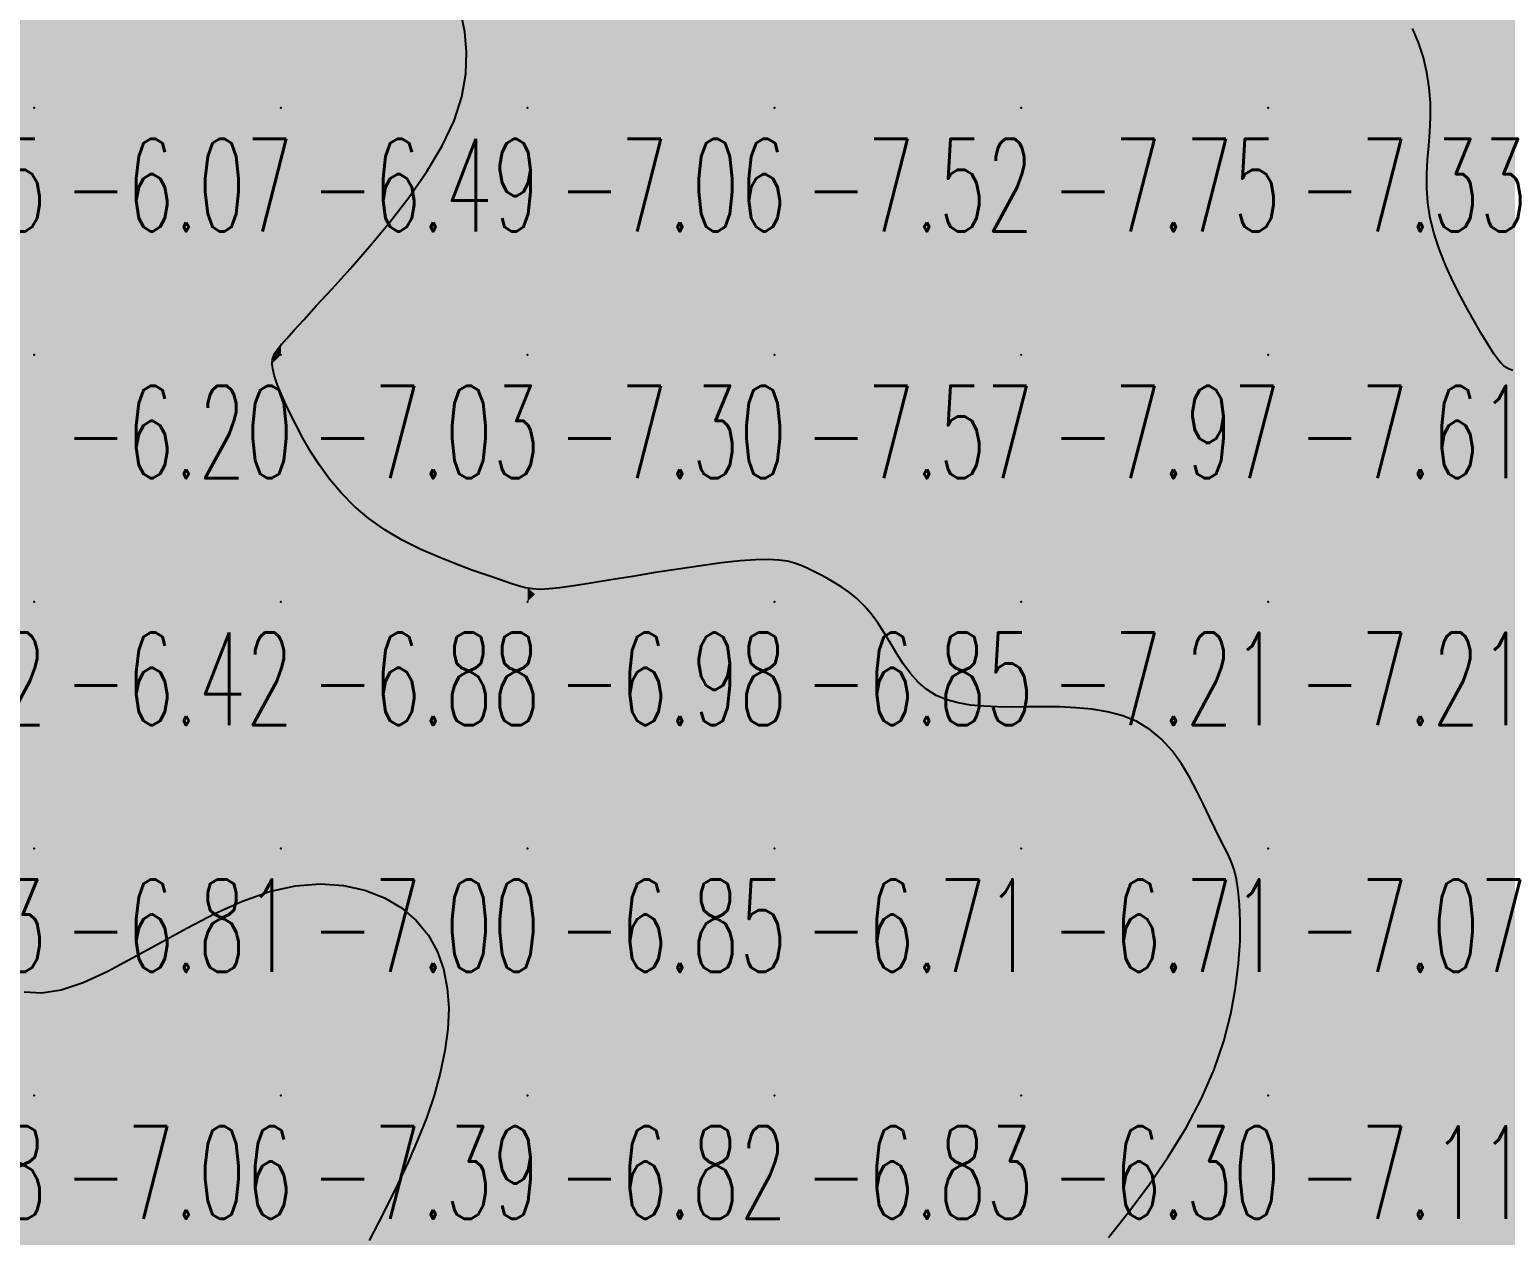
# Model space of a CAD drawing. Header units: millimetres. Extents: x 88261 to 90953, y 390274 to 392322.
# Drawn here: x 90010.1 to 90070.1, y 391011.6 to 391060.4 of the extents above; entities that cross this region are included whole.
import ezdxf
from ezdxf.enums import TextEntityAlignment as Align

# ---------------------------------------------------------------- set-up
doc = ezdxf.new("R2010")
doc.units = ezdxf.units.MM
doc.header["$LTSCALE"] = 25
for name, color, linetype in [('CN_03_00', 7, 'Continuous'), ('COTEAlt', 7, 'Continuous'), ('TN_COLORIAGE', 7, 'Continuous')]:
    doc.layers.add(name, color=color, linetype=linetype)
doc.styles.add('Simplex 1.0', font='Simplex.shx', dxfattribs={"width": 0.99, "height": 2.5})
doc.styles.get("Standard").update_dxf_attribs({"font": 'times.ttf'})

# ---------------------------------------------------------------- blocks, each defined once
blk = doc.blocks.new('COTE')
at = {"color": 0}
blk.add_point((0, 0), dxfattribs=at)
at = {"layer": 'COTEAlt'}
blk.add_attdef('ALT', text='', height=3.75, dxfattribs=at).set_placement((1.25, -1.25), align=Align.TOP_LEFT)

msp = doc.modelspace()

# ---------------------------------------------------------------- linework, layer by layer
at = {"layer": 'CN_03_00', "flags": 128}
for points, elevation in [([(90053.78, 391011.477), (90054.598, 391012.506), (90055.417, 391013.604), (90056.205, 391014.752), (90056.929, 391015.929), (90057.556, 391017.115), (90058.062, 391018.29), (90058.452, 391019.439), (90058.739, 391020.547), (90058.937, 391021.6), (90059.058, 391022.583), (90059.116, 391023.482), (90059.125, 391024.282), (90059.098, 391024.969), (90059.045, 391025.534), (90058.97, 391025.997), (90058.874, 391026.383), (90058.756, 391026.718), (90058.618, 391027.027), (90058.46, 391027.336), (90058.283, 391027.671), (90058.087, 391028.057), (90057.872, 391028.512), (90057.634, 391029.022), (90057.369, 391029.567), (90057.071, 391030.125), (90056.736, 391030.675), (90056.36, 391031.196), (90055.936, 391031.667), (90055.462, 391032.067), (90054.933, 391032.38), (90054.359, 391032.613), (90053.749, 391032.777), (90053.112, 391032.884), (90052.459, 391032.945), (90051.8, 391032.973), (90051.146, 391032.979), (90050.505, 391032.975), (90049.887, 391032.972), (90049.295, 391032.978), (90048.732, 391033.002), (90048.199, 391033.052), (90047.699, 391033.137), (90047.234, 391033.263), (90046.806, 391033.44), (90046.418, 391033.676), (90046.07, 391033.974), (90045.756, 391034.325), (90045.469, 391034.715), (90045.201, 391035.129), (90044.945, 391035.554), (90044.693, 391035.975), (90044.437, 391036.378), (90044.17, 391036.749), (90043.887, 391037.077), (90043.591, 391037.364), (90043.287, 391037.614), (90042.98, 391037.832), (90042.674, 391038.022), (90042.376, 391038.189), (90042.091, 391038.338), (90041.823, 391038.473), (90041.574, 391038.597), (90041.328, 391038.708), (90041.067, 391038.803), (90040.771, 391038.877), (90040.42, 391038.926), (90039.997, 391038.948), (90039.481, 391038.938), (90038.854, 391038.892), (90038.105, 391038.81), (90037.26, 391038.697), (90036.353, 391038.562), (90035.42, 391038.415), (90034.495, 391038.264), (90033.613, 391038.118), (90032.808, 391037.987), (90032.115, 391037.878), (90031.558, 391037.799), (90031.116, 391037.753), (90030.758, 391037.738), (90030.451, 391037.754), (90030.165, 391037.803), (90029.866, 391037.883), (90029.524, 391037.994), (90029.106, 391038.138), (90028.59, 391038.313), (90027.989, 391038.522), (90027.324, 391038.766), (90026.617, 391039.049), (90025.891, 391039.372), (90025.167, 391039.737), (90024.466, 391040.146), (90023.811, 391040.603), (90023.219, 391041.105), (90022.691, 391041.642), (90022.223, 391042.2), (90021.811, 391042.764), (90021.452, 391043.321), (90021.141, 391043.857), (90020.877, 391044.357), (90020.653, 391044.808), (90020.468, 391045.199), (90020.317, 391045.532), (90020.197, 391045.814), (90020.103, 391046.051), (90020.032, 391046.249), (90019.981, 391046.414), (90019.945, 391046.552), (90019.922, 391046.67), (90019.907, 391046.773), (90019.899, 391046.863), (90019.899, 391046.943), (90019.905, 391047.014), (90019.916, 391047.078), (90019.933, 391047.137), (90019.953, 391047.193), (90019.978, 391047.248), (90020.008, 391047.307), (90020.057, 391047.384), (90020.143, 391047.497), (90020.281, 391047.664), (90020.487, 391047.901), (90020.779, 391048.228), (90021.173, 391048.661), (90021.685, 391049.218), (90022.322, 391049.91), (90023.055, 391050.72), (90023.844, 391051.624), (90024.65, 391052.598), (90025.435, 391053.618), (90026.158, 391054.662), (90026.782, 391055.704), (90027.266, 391056.722), (90027.582, 391057.695), (90027.744, 391058.62), (90027.775, 391059.497), (90027.698, 391060.328), (90027.538, 391061.112)], -7), ([(90070.165, 391046.599), (90070.024, 391046.658), (90069.924, 391046.71), (90069.852, 391046.758), (90069.793, 391046.805), (90069.737, 391046.856), (90069.675, 391046.919), (90069.602, 391047.005), (90069.513, 391047.124), (90069.401, 391047.286), (90069.262, 391047.501), (90069.089, 391047.779), (90068.877, 391048.131), (90068.624, 391048.562), (90068.341, 391049.063), (90068.041, 391049.621), (90067.741, 391050.221), (90067.453, 391050.851), (90067.194, 391051.496), (90066.976, 391052.143), (90066.815, 391052.778), (90066.72, 391053.391), (90066.681, 391053.985), (90066.685, 391054.565), (90066.716, 391055.135), (90066.76, 391055.703), (90066.803, 391056.274), (90066.829, 391056.852), (90066.825, 391057.445), (90066.778, 391058.053), (90066.685, 391058.67), (90066.542, 391059.285), (90066.35, 391059.887), (90066.105, 391060.464)], -8), ([(90009.854, 391021.431), (90010.559, 391021.394), (90011.348, 391021.518), (90012.235, 391021.817), (90013.206, 391022.261), (90014.243, 391022.806), (90015.329, 391023.406), (90016.445, 391024.019), (90017.573, 391024.601), (90018.694, 391025.107), (90019.791, 391025.493), (90020.846, 391025.724), (90021.848, 391025.803), (90022.789, 391025.742), (90023.657, 391025.553), (90024.444, 391025.246), (90025.14, 391024.834), (90025.735, 391024.328), (90026.22, 391023.74), (90026.588, 391023.081), (90026.843, 391022.361), (90026.994, 391021.588), (90027.049, 391020.77), (90027.014, 391019.917), (90026.899, 391019.037), (90026.71, 391018.138), (90026.455, 391017.23), (90026.144, 391016.321), (90025.788, 391015.421), (90025.402, 391014.538), (90025, 391013.681), (90024.595, 391012.86), (90024.201, 391012.084), (90023.832, 391011.361)], -7)]:
    msp.add_lwpolyline(points, dxfattribs=dict(at, elevation=elevation))
at = {"layer": 'TN_COLORIAGE', "color": 151}
for points in [[(90000.249, 391067.239, -6.174), (90000.249, 391057.239, -6.174), (90010.249, 391067.239, -6.174)], [(90000.249, 391057.239, -6.174), (90010.249, 391057.239, -6.174), (90010.249, 391067.239, -6.174)], [(90010.249, 391067.239, -6.755), (90010.249, 391057.239, -6.755), (90020.249, 391067.239, -6.755)], [(90010.249, 391057.239, -6.755), (90020.249, 391057.239, -6.755), (90020.249, 391067.239, -6.755)], [(90024.887, 391067.239, -6.49), (90026.673, 391063.664, -6.49), (90020.249, 391067.239, -6.49), (90020.249, 391057.239, -6.49)], [(90029.168, 391057.239, -6.49), (90026.673, 391063.664, -6.49), (90020.249, 391057.239, -6.49)], [(90000.249, 391057.239, -6.068), (90000.249, 391047.239, -6.068), (90010.249, 391057.239, -6.068)], [(90000.249, 391047.239, -6.068), (90010.249, 391047.239, -6.068), (90010.249, 391057.239, -6.068)], [(90010.249, 391057.239, -6.49), (90010.249, 391047.239, -6.49), (90020.249, 391057.239, -6.49)], [(90020.249, 391047.708, -6.198), (90019.946, 391047.239, -6.198), (90020.249, 391057.239, -6.198), (90010.249, 391047.239, -6.198)], [(90020.249, 391047.708, -6.49), (90029.168, 391057.239, -6.49), (90020.249, 391057.239, -6.49)], [(90000.249, 391047.239, -6.198), (90000.249, 391037.239, -6.198), (90010.249, 391047.239, -6.198)], [(90000.249, 391037.239, -6.198), (90010.249, 391037.239, -6.198), (90010.249, 391047.239, -6.198)], [(90019.834, 391046.824, -6.198), (90019.946, 391047.239, -6.198), (90010.249, 391037.239, -6.198), (90010.249, 391047.239, -6.198)], [(90020.249, 391045.485, -6.422), (90019.834, 391046.824, -6.422), (90020.249, 391037.239, -6.422), (90010.249, 391037.239, -6.422)], [(90020.249, 391045.485, -6.882), (90023.092, 391040.082, -6.882), (90020.249, 391037.239, -6.882)], [(90030.249, 391037.801, -6.882), (90023.092, 391040.082, -6.882), (90030.249, 391037.239, -6.882), (90020.249, 391037.239, -6.882)], [(90030.548, 391037.539, -6.85), (90040.249, 391039.311, -6.85), (90030.249, 391037.239, -6.85), (90040.249, 391037.239, -6.85)], [(90040.249, 391039.311, -6.85), (90041.581, 391038.571, -6.85), (90040.249, 391037.239, -6.85)], [(90044.367, 391037.239, -6.85), (90041.581, 391038.571, -6.85), (90040.249, 391037.239, -6.85)], [(90030.249, 391037.801, -6.982), (90030.548, 391037.539, -6.982), (90030.249, 391037.239, -6.982)], [(90000.249, 391037.239, -6.422), (90000.249, 391027.239, -6.422), (90010.249, 391037.239, -6.422)], [(90000.249, 391027.239, -6.422), (90010.249, 391027.239, -6.422), (90010.249, 391037.239, -6.422)], [(90010.249, 391037.239, -6.882), (90010.249, 391027.239, -6.882), (90020.249, 391037.239, -6.882)], [(90020.249, 391027.252, -6.806), (90020.241, 391027.239, -6.806), (90020.249, 391037.239, -6.806), (90010.249, 391027.239, -6.806)], [(90020.331, 391027.322, -6.882), (90020.249, 391027.252, -6.882), (90030.249, 391037.239, -6.882), (90020.249, 391037.239, -6.882)], [(90020.331, 391027.322, -6.851), (90020.259, 391027.239, -6.851), (90030.249, 391037.239, -6.851), (90030.249, 391027.239, -6.851)], [(90030.249, 391037.239, -6.85), (90030.249, 391027.239, -6.85), (90040.249, 391037.239, -6.85)], [(90030.249, 391027.239, -6.85), (90040.249, 391027.239, -6.85), (90040.249, 391037.239, -6.85)], [(90044.367, 391037.239, -6.714), (90045.973, 391032.964, -6.714), (90040.249, 391037.239, -6.714), (90040.249, 391027.239, -6.714)], [(90050.249, 391032.959, -6.714), (90045.973, 391032.964, -6.714), (90050.249, 391027.239, -6.714), (90040.249, 391027.239, -6.714)], [(90056.061, 391033.051, -6.715), (90050.249, 391032.959, -6.715), (90050.249, 391027.239, -6.715)], [(90058.279, 391027.239, -6.715), (90056.061, 391033.051, -6.715), (90050.249, 391027.239, -6.715)], [(90000.249, 391025.625, -6.806), (90006.846, 391023.837, -6.806), (90000.249, 391027.239, -6.806), (90010.249, 391027.239, -6.806)], [(90010.249, 391019.507, -6.806), (90006.846, 391023.837, -6.806), (90010.249, 391027.239, -6.806)], [(90020.241, 391027.239, -6.806), (90010.249, 391019.507, -6.806), (90010.249, 391027.239, -6.806)], [(90020.259, 391027.239, -6.851), (90027.5, 391024.49, -6.851), (90030.249, 391027.239, -6.851)], [(90027.5, 391024.49, -6.817), (90027.072, 391017.239, -6.817), (90030.249, 391027.239, -6.817), (90030.249, 391017.239, -6.817)], [(90030.249, 391027.239, -6.714), (90030.249, 391017.239, -6.714), (90040.249, 391027.239, -6.714)], [(90030.249, 391017.239, -6.714), (90040.249, 391017.239, -6.714), (90040.249, 391027.239, -6.714)], [(90040.249, 391027.239, -6.715), (90040.249, 391017.239, -6.715), (90050.249, 391027.239, -6.715)], [(90040.249, 391017.239, -6.715), (90050.249, 391017.239, -6.715), (90050.249, 391027.239, -6.715)], [(90058.279, 391027.239, -6.298), (90059.343, 391026.333, -6.298), (90050.249, 391027.239, -6.298), (90050.249, 391017.239, -6.298)], [(90059.343, 391026.333, -6.298), (90058.937, 391017.239, -6.298), (90050.249, 391017.239, -6.298)], [(90022.942, 391009.933, -6.716), (90022.165, 391007.239, -6.716), (90030.249, 391017.239, -6.716), (90030.249, 391007.239, -6.716)], [(90022.942, 391009.933, -6.817), (90027.072, 391017.239, -6.817), (90030.249, 391017.239, -6.817)], [(90030.249, 391017.239, -6.834), (90030.249, 391007.239, -6.834), (90040.249, 391017.239, -6.834)], [(90030.249, 391007.239, -6.834), (90040.249, 391007.239, -6.834), (90040.249, 391017.239, -6.834)], [(90040.249, 391017.239, -6.298), (90040.249, 391007.239, -6.298), (90050.249, 391017.239, -6.298)], [(90050.073, 391007.239, -6.298), (90050.249, 391007.4, -6.298), (90040.249, 391007.239, -6.298), (90050.249, 391017.239, -6.298)], [(90050.249, 391007.4, -6.298), (90058.937, 391017.239, -6.298), (90050.249, 391017.239, -6.298)]]:
    msp.add_solid(points, dxfattribs=at)
at = {"layer": 'TN_COLORIAGE', "color": 161}
for points in [[(90030.249, 391067.239, -7), (90026.673, 391063.664, -7), (90030.249, 391057.239, -7), (90029.168, 391057.239, -7)], [(90030.249, 391067.239, -7.384), (90030.249, 391057.239, -7.384), (90040.249, 391067.239, -7.384)], [(90030.249, 391057.239, -7.384), (90040.249, 391057.239, -7.384), (90040.249, 391067.239, -7.384)], [(90040.249, 391067.239, -7.793), (90040.249, 391057.239, -7.793), (90050.249, 391067.239, -7.793)], [(90040.249, 391057.239, -7.793), (90050.249, 391057.239, -7.793), (90050.249, 391067.239, -7.793)], [(90053.928, 391067.239, -7.745), (90054.417, 391061.408, -7.745), (90050.249, 391067.239, -7.745), (90050.249, 391057.239, -7.745)], [(90054.417, 391061.408, -7.326), (90060.249, 391063.782, -7.326), (90050.249, 391057.239, -7.326), (90060.249, 391057.239, -7.326)], [(90060.249, 391063.782, -7.326), (90065.671, 391062.662, -7.326), (90060.249, 391057.239, -7.326)], [(90067.306, 391057.239, -7.326), (90065.671, 391062.662, -7.326), (90060.249, 391057.239, -7.326)], [(90030.249, 391057.239, -7), (90029.168, 391057.239, -7), (90020.249, 391047.239, -7), (90020.249, 391047.708, -7)], [(90020.249, 391047.239, -7.062), (90030.249, 391047.239, -7.062), (90030.249, 391057.239, -7.062)], [(90030.249, 391057.239, -7.515), (90030.249, 391047.239, -7.515), (90040.249, 391057.239, -7.515)], [(90030.249, 391047.239, -7.515), (90040.249, 391047.239, -7.515), (90040.249, 391057.239, -7.515)], [(90040.249, 391057.239, -7.745), (90040.249, 391047.239, -7.745), (90050.249, 391057.239, -7.745)], [(90040.249, 391047.239, -7.745), (90050.249, 391047.239, -7.745), (90050.249, 391057.239, -7.745)], [(90050.249, 391057.239, -7.326), (90050.249, 391047.239, -7.326), (90060.249, 391057.239, -7.326)], [(90050.249, 391047.239, -7.326), (90060.249, 391047.239, -7.326), (90060.249, 391057.239, -7.326)], [(90066.057, 391053.048, -7.326), (90067.306, 391057.239, -7.326), (90060.249, 391047.239, -7.326), (90060.249, 391057.239, -7.326)], [(90069.355, 391047.239, -7.61), (90066.057, 391053.048, -7.61), (90060.249, 391047.239, -7.61)], [(90019.946, 391047.239, -7.025), (90020.249, 391047.708, -7.025), (90020.249, 391047.239, -7.025)], [(90019.946, 391047.239, -7.025), (90019.834, 391046.824, -7.025), (90020.249, 391047.239, -7.025)], [(90019.834, 391046.824, -7.025), (90020.249, 391045.485, -7.025), (90020.249, 391047.239, -7.025)], [(90030.249, 391047.239, -7), (90023.092, 391040.082, -7), (90020.249, 391047.239, -7), (90020.249, 391045.485, -7)], [(90023.092, 391040.082, -7.297), (90030.249, 391037.801, -7.297), (90030.249, 391047.239, -7.297)], [(90040.249, 391047.239, -7), (90030.548, 391037.539, -7), (90030.249, 391047.239, -7), (90030.249, 391037.801, -7)], [(90040.249, 391039.311, -7.572), (90030.548, 391037.539, -7.572), (90040.249, 391047.239, -7.572)], [(90050.249, 391047.239, -7), (90041.581, 391038.571, -7), (90040.249, 391047.239, -7), (90040.249, 391039.311, -7)], [(90050.249, 391047.239, -7), (90041.581, 391038.571, -7), (90050.249, 391037.239, -7), (90044.367, 391037.239, -7)], [(90050.249, 391047.239, -7.61), (90050.249, 391037.239, -7.61), (90060.249, 391047.239, -7.61)], [(90050.249, 391037.239, -7.61), (90060.249, 391037.239, -7.61), (90060.249, 391047.239, -7.61)], [(90069.355, 391047.239, -7.206), (90069.789, 391046.78, -7.206), (90060.249, 391047.239, -7.206), (90060.249, 391037.239, -7.206)], [(90070.249, 391046.473, -7.206), (90069.789, 391046.78, -7.206), (90070.249, 391037.239, -7.206), (90060.249, 391037.239, -7.206)], [(90045.973, 391032.964, -7.214), (90044.367, 391037.239, -7.214), (90050.249, 391037.239, -7.214)], [(90045.973, 391032.964, -7.214), (90050.249, 391032.959, -7.214), (90050.249, 391037.239, -7.214)], [(90050.249, 391037.239, -7), (90050.249, 391032.959, -7), (90060.249, 391037.239, -7), (90056.061, 391033.051, -7)], [(90060.249, 391037.239, -7), (90056.061, 391033.051, -7), (90060.249, 391027.239, -7), (90058.279, 391027.239, -7)], [(90060.249, 391037.239, -7.539), (90060.249, 391027.239, -7.539), (90070.249, 391037.239, -7.539)], [(90060.249, 391027.239, -7.539), (90070.249, 391027.239, -7.539), (90070.249, 391037.239, -7.539)], [(90010.249, 391017.239, -7), (90010.249, 391019.507, -7), (90020.249, 391027.239, -7), (90020.241, 391027.239, -7)], [(90010.249, 391017.239, -7), (90020.249, 391017.239, -7), (90020.249, 391027.239, -7)], [(90020.241, 391027.239, -7), (90020.249, 391027.252, -7), (90020.249, 391027.239, -7)], [(90020.249, 391027.252, -7), (90020.331, 391027.322, -7), (90020.249, 391027.239, -7)], [(90020.259, 391027.239, -7), (90020.331, 391027.322, -7), (90020.249, 391027.239, -7)], [(90020.249, 391017.239, -7), (90027.5, 391024.49, -7), (90020.249, 391027.239, -7), (90020.259, 391027.239, -7)], [(90059.343, 391026.333, -7.07), (90058.279, 391027.239, -7.07), (90060.249, 391027.239, -7.07)], [(90060.249, 391017.239, -7), (90058.937, 391017.239, -7), (90060.249, 391027.239, -7), (90059.343, 391026.333, -7)], [(90060.249, 391027.239, -7.115), (90060.249, 391017.239, -7.115), (90070.249, 391027.239, -7.115)], [(90060.249, 391017.239, -7.115), (90070.249, 391017.239, -7.115), (90070.249, 391027.239, -7.115)], [(90027.072, 391017.239, -7.392), (90027.5, 391024.49, -7.392), (90020.249, 391017.239, -7.392)], [(90000.249, 391017.239, -7), (90006.846, 391023.837, -7), (90010.249, 391017.239, -7), (90010.249, 391019.507, -7)], [(90000.249, 391017.239, -7.057), (90000.249, 391007.239, -7.057), (90010.249, 391017.239, -7.057)], [(90000.249, 391007.239, -7.057), (90010.249, 391007.239, -7.057), (90010.249, 391017.239, -7.057)], [(90010.249, 391017.239, -7.392), (90010.249, 391007.239, -7.392), (90020.249, 391017.239, -7.392)], [(90010.249, 391007.239, -7.392), (90020.249, 391007.239, -7.392), (90020.249, 391017.239, -7.392)], [(90020.249, 391017.239, -7), (90027.072, 391017.239, -7), (90020.249, 391007.239, -7), (90022.942, 391009.933, -7)], [(90060.249, 391017.239, -7), (90058.937, 391017.239, -7), (90050.249, 391007.239, -7), (90050.249, 391007.4, -7)], [(90050.249, 391007.239, -7.106), (90060.249, 391007.239, -7.106), (90060.249, 391017.239, -7.106)], [(90060.249, 391017.239, -7.069), (90060.249, 391007.239, -7.069), (90070.249, 391017.239, -7.069)], [(90060.249, 391007.239, -7.069), (90070.249, 391007.239, -7.069), (90070.249, 391017.239, -7.069)]]:
    msp.add_solid(points, dxfattribs=at)
at = {"layer": 'TN_COLORIAGE', "color": 171}
for points in [[(90070.249, 391067.239, -8), (90065.671, 391062.662, -8), (90070.249, 391057.239, -8), (90067.306, 391057.239, -8)], [(90067.306, 391057.239, -8.281), (90066.057, 391053.048, -8.281), (90070.249, 391057.239, -8.281)], [(90070.249, 391057.239, -8), (90066.057, 391053.048, -8), (90070.249, 391047.239, -8), (90069.355, 391047.239, -8)], [(90069.789, 391046.78, -8.038), (90069.355, 391047.239, -8.038), (90070.249, 391047.239, -8.038)], [(90069.789, 391046.78, -8.038), (90070.249, 391046.473, -8.038), (90070.249, 391047.239, -8.038)]]:
    msp.add_solid(points, dxfattribs=at)

# ---------------------------------------------------------------- block references
at = {"layer": 'COTEAlt'}
ref = msp.add_blockref('COTE', (90000.249, 391057.239), dxfattribs=at)
ref.add_attrib('ALT', '-6.35', dxfattribs={"height": 3.75, "style": 'Simplex 1.0', "width": 0.6}).set_placement((90001.499, 391055.989), align=Align.TOP_LEFT)
ref = msp.add_blockref('COTE', (90010.249, 391057.239), dxfattribs=at)
ref.add_attrib('ALT', '-6.07', dxfattribs={"height": 3.75, "style": 'Simplex 1.0', "width": 0.6}).set_placement((90011.499, 391055.989), align=Align.TOP_LEFT)
ref = msp.add_blockref('COTE', (90020.249, 391057.239), dxfattribs=at)
ref.add_attrib('ALT', '-6.49', dxfattribs={"height": 3.75, "style": 'Simplex 1.0', "width": 0.6}).set_placement((90021.499, 391055.989), align=Align.TOP_LEFT)
ref = msp.add_blockref('COTE', (90030.249, 391057.239), dxfattribs=at)
ref.add_attrib('ALT', '-7.06', dxfattribs={"height": 3.75, "style": 'Simplex 1.0', "width": 0.6}).set_placement((90031.499, 391055.989), align=Align.TOP_LEFT)
ref = msp.add_blockref('COTE', (90040.249, 391057.239), dxfattribs=at)
ref.add_attrib('ALT', '-7.52', dxfattribs={"height": 3.75, "style": 'Simplex 1.0', "width": 0.6}).set_placement((90041.499, 391055.989), align=Align.TOP_LEFT)
ref = msp.add_blockref('COTE', (90050.249, 391057.239), dxfattribs=at)
ref.add_attrib('ALT', '-7.75', dxfattribs={"height": 3.75, "style": 'Simplex 1.0', "width": 0.6}).set_placement((90051.499, 391055.989), align=Align.TOP_LEFT)
ref = msp.add_blockref('COTE', (90060.249, 391057.239), dxfattribs=at)
ref.add_attrib('ALT', '-7.33', dxfattribs={"height": 3.75, "style": 'Simplex 1.0', "width": 0.6}).set_placement((90061.499, 391055.989), align=Align.TOP_LEFT)
ref = msp.add_blockref('COTE', (90010.249, 391047.239), dxfattribs=at)
ref.add_attrib('ALT', '-6.20', dxfattribs={"height": 3.75, "style": 'Simplex 1.0', "width": 0.6}).set_placement((90011.499, 391045.989), align=Align.TOP_LEFT)
ref = msp.add_blockref('COTE', (90020.249, 391047.239), dxfattribs=at)
ref.add_attrib('ALT', '-7.03', dxfattribs={"height": 3.75, "style": 'Simplex 1.0', "width": 0.6}).set_placement((90021.499, 391045.989), align=Align.TOP_LEFT)
ref = msp.add_blockref('COTE', (90030.249, 391047.239), dxfattribs=at)
ref.add_attrib('ALT', '-7.30', dxfattribs={"height": 3.75, "style": 'Simplex 1.0', "width": 0.6}).set_placement((90031.499, 391045.989), align=Align.TOP_LEFT)
ref = msp.add_blockref('COTE', (90040.249, 391047.239), dxfattribs=at)
ref.add_attrib('ALT', '-7.57', dxfattribs={"height": 3.75, "style": 'Simplex 1.0', "width": 0.6}).set_placement((90041.499, 391045.989), align=Align.TOP_LEFT)
ref = msp.add_blockref('COTE', (90050.249, 391047.239), dxfattribs=at)
ref.add_attrib('ALT', '-7.97', dxfattribs={"height": 3.75, "style": 'Simplex 1.0', "width": 0.6}).set_placement((90051.499, 391045.989), align=Align.TOP_LEFT)
ref = msp.add_blockref('COTE', (90060.249, 391047.239), dxfattribs=at)
ref.add_attrib('ALT', '-7.61', dxfattribs={"height": 3.75, "style": 'Simplex 1.0', "width": 0.6}).set_placement((90061.499, 391045.989), align=Align.TOP_LEFT)
ref = msp.add_blockref('COTE', (90000.249, 391037.239), dxfattribs=at)
ref.add_attrib('ALT', '-6.72', dxfattribs={"height": 3.75, "style": 'Simplex 1.0', "width": 0.6}).set_placement((90001.499, 391035.989), align=Align.TOP_LEFT)
ref = msp.add_blockref('COTE', (90010.249, 391037.239), dxfattribs=at)
ref.add_attrib('ALT', '-6.42', dxfattribs={"height": 3.75, "style": 'Simplex 1.0', "width": 0.6}).set_placement((90011.499, 391035.989), align=Align.TOP_LEFT)
ref = msp.add_blockref('COTE', (90020.249, 391037.239), dxfattribs=at)
ref.add_attrib('ALT', '-6.88', dxfattribs={"height": 3.75, "style": 'Simplex 1.0', "width": 0.6}).set_placement((90021.499, 391035.989), align=Align.TOP_LEFT)
ref = msp.add_blockref('COTE', (90030.249, 391037.239), dxfattribs=at)
ref.add_attrib('ALT', '-6.98', dxfattribs={"height": 3.75, "style": 'Simplex 1.0', "width": 0.6}).set_placement((90031.499, 391035.989), align=Align.TOP_LEFT)
ref = msp.add_blockref('COTE', (90040.249, 391037.239), dxfattribs=at)
ref.add_attrib('ALT', '-6.85', dxfattribs={"height": 3.75, "style": 'Simplex 1.0', "width": 0.6}).set_placement((90041.499, 391035.989), align=Align.TOP_LEFT)
ref = msp.add_blockref('COTE', (90050.249, 391037.239), dxfattribs=at)
ref.add_attrib('ALT', '-7.21', dxfattribs={"height": 3.75, "style": 'Simplex 1.0', "width": 0.6}).set_placement((90051.499, 391035.989), align=Align.TOP_LEFT)
ref = msp.add_blockref('COTE', (90060.249, 391037.239), dxfattribs=at)
ref.add_attrib('ALT', '-7.21', dxfattribs={"height": 3.75, "style": 'Simplex 1.0', "width": 0.6}).set_placement((90061.499, 391035.989), align=Align.TOP_LEFT)
ref = msp.add_blockref('COTE', (90000.249, 391027.239), dxfattribs=at)
ref.add_attrib('ALT', '-6.93', dxfattribs={"height": 3.75, "style": 'Simplex 1.0', "width": 0.6}).set_placement((90001.499, 391025.989), align=Align.TOP_LEFT)
ref = msp.add_blockref('COTE', (90010.249, 391027.239), dxfattribs=at)
ref.add_attrib('ALT', '-6.81', dxfattribs={"height": 3.75, "style": 'Simplex 1.0', "width": 0.6}).set_placement((90011.499, 391025.989), align=Align.TOP_LEFT)
ref = msp.add_blockref('COTE', (90020.249, 391027.239), dxfattribs=at)
ref.add_attrib('ALT', '-7.00', dxfattribs={"height": 3.75, "style": 'Simplex 1.0', "width": 0.6}).set_placement((90021.499, 391025.989), align=Align.TOP_LEFT)
ref = msp.add_blockref('COTE', (90030.249, 391027.239), dxfattribs=at)
ref.add_attrib('ALT', '-6.85', dxfattribs={"height": 3.75, "style": 'Simplex 1.0', "width": 0.6}).set_placement((90031.499, 391025.989), align=Align.TOP_LEFT)
ref = msp.add_blockref('COTE', (90040.249, 391027.239), dxfattribs=at)
ref.add_attrib('ALT', '-6.71', dxfattribs={"height": 3.75, "style": 'Simplex 1.0', "width": 0.6}).set_placement((90041.499, 391025.989), align=Align.TOP_LEFT)
ref = msp.add_blockref('COTE', (90050.249, 391027.239), dxfattribs=at)
ref.add_attrib('ALT', '-6.71', dxfattribs={"height": 3.75, "style": 'Simplex 1.0', "width": 0.6}).set_placement((90051.499, 391025.989), align=Align.TOP_LEFT)
ref = msp.add_blockref('COTE', (90060.249, 391027.239), dxfattribs=at)
ref.add_attrib('ALT', '-7.07', dxfattribs={"height": 3.75, "style": 'Simplex 1.0', "width": 0.6}).set_placement((90061.499, 391025.989), align=Align.TOP_LEFT)
ref = msp.add_blockref('COTE', (90000.249, 391017.239), dxfattribs=at)
ref.add_attrib('ALT', '-7.38', dxfattribs={"height": 3.75, "style": 'Simplex 1.0', "width": 0.6}).set_placement((90001.499, 391015.989), align=Align.TOP_LEFT)
ref = msp.add_blockref('COTE', (90010.249, 391017.239), dxfattribs=at)
ref.add_attrib('ALT', '-7.06', dxfattribs={"height": 3.75, "style": 'Simplex 1.0', "width": 0.6}).set_placement((90011.499, 391015.989), align=Align.TOP_LEFT)
ref = msp.add_blockref('COTE', (90020.249, 391017.239), dxfattribs=at)
ref.add_attrib('ALT', '-7.39', dxfattribs={"height": 3.75, "style": 'Simplex 1.0', "width": 0.6}).set_placement((90021.499, 391015.989), align=Align.TOP_LEFT)
ref = msp.add_blockref('COTE', (90030.249, 391017.239), dxfattribs=at)
ref.add_attrib('ALT', '-6.82', dxfattribs={"height": 3.75, "style": 'Simplex 1.0', "width": 0.6}).set_placement((90031.499, 391015.989), align=Align.TOP_LEFT)
ref = msp.add_blockref('COTE', (90040.249, 391017.239), dxfattribs=at)
ref.add_attrib('ALT', '-6.83', dxfattribs={"height": 3.75, "style": 'Simplex 1.0', "width": 0.6}).set_placement((90041.499, 391015.989), align=Align.TOP_LEFT)
ref = msp.add_blockref('COTE', (90050.249, 391017.239), dxfattribs=at)
ref.add_attrib('ALT', '-6.30', dxfattribs={"height": 3.75, "style": 'Simplex 1.0', "width": 0.6}).set_placement((90051.499, 391015.989), align=Align.TOP_LEFT)
ref = msp.add_blockref('COTE', (90060.249, 391017.239), dxfattribs=at)
ref.add_attrib('ALT', '-7.11', dxfattribs={"height": 3.75, "style": 'Simplex 1.0', "width": 0.6}).set_placement((90061.499, 391015.989), align=Align.TOP_LEFT)

doc.saveas('drawing.dxf')
